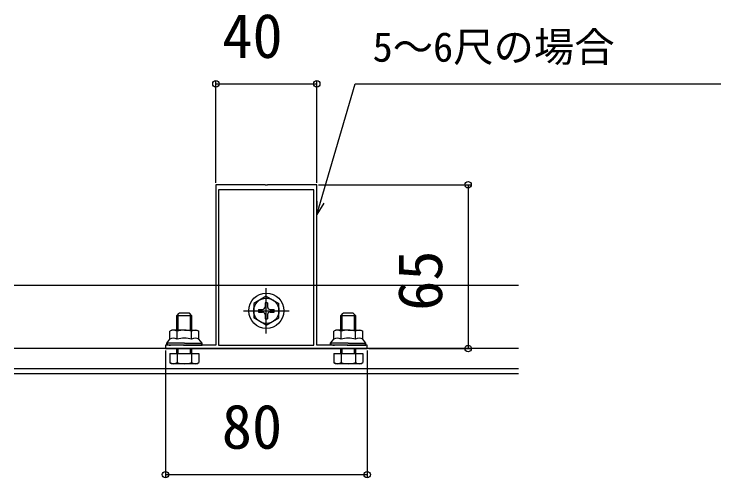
# Model space of a CAD drawing. Units: millimetres, scale not verified. Extents: x -1050 to 1050, y -1570 to 1562.
# Drawn here: x 85 to 365.2, y 60.2 to 244.2 of the extents above; entities that cross this region are included whole.
import ezdxf
from ezdxf.enums import TextEntityAlignment as Align

# ---------------------------------------------------------------- set-up
doc = ezdxf.new("R2010")
doc.units = ezdxf.units.MM
doc.header["$LTSCALE"] = 8
for name, color, linetype in [('0-2_YKK_11', 7, 'Continuous'), ('0-3_YKK_12', 2, 'Continuous'), ('0-4_YKK_13', 4, 'Continuous'), ('0-5_YKK_D', 6, 'Continuous')]:
    doc.layers.add(name, color=color, linetype=linetype)
doc.styles.add('ＭＳ ゴシック', font='')
doc.styles.get('ＭＳ ゴシック').set_extended_font_data('MS Gothic')

msp = doc.modelspace()

# ---------------------------------------------------------------- linework, layer by layer
at = {"layer": '0-2_YKK_11'}
for points in [[(145, 111.5), (225, 111.5), (225, 112.8), (217.958, 112.8), (217.775, 112.68), (217.225, 112.68), (217.042, 112.8), (205, 112.8), (205, 176.5), (185.458, 176.5), (185.275, 176.38), (184.725, 176.38), (184.542, 176.5), (165, 176.5), (165, 112.8), (152.958, 112.8), (152.775, 112.68), (152.225, 112.68), (152.042, 112.8), (145, 112.8)], [(203.9, 112.8), (203.9, 174.5), (166.1, 174.5), (166.1, 112.8)]]:
    msp.add_lwpolyline(points, close=True, dxfattribs=at)
at = {"layer": '0-3_YKK_12'}
for p, q in [((285, 136.5), (85, 136.5)), ((285, 111.5), (85, 111.5)), ((285, 103.5), (85, 103.5)), ((285, 101.5), (85, 101.5))]:
    msp.add_line(p, q, dxfattribs=at)
at = {"layer": '0-4_YKK_13'}
for p, q in [((185, 117.5), (185, 135.5)), ((185, 132.25), (180, 129.363)), ((185, 132.25), (190, 129.363)), ((180, 129.363), (180, 123.637)), ((184.5, 129.65), (184.5, 128)), ((185.5, 129.65), (184.5, 129.65)), ((185.5, 129.65), (185.5, 128)), ((190, 123.637), (190, 129.363)), ((176, 126.5), (194, 126.5)), ((181.85, 127), (183.5, 127)), ((181.85, 127), (181.85, 126)), ((186.5, 127), (188.15, 127)), ((188.15, 126), (188.15, 127)), ((155.5, 124.5), (149.5, 124.5)), ((150.04, 118.8), (150.04, 125.04)), ((154.96, 118.8), (154.96, 125.04)), ((185, 120.75), (180, 123.637)), ((181.85, 126), (183.5, 126)), ((184.5, 125), (184.5, 123.35)), ((184.5, 123.35), (185.5, 123.35)), ((185, 120.75), (190, 123.637)), ((185.5, 125), (185.5, 123.35)), ((186.5, 126), (188.15, 126)), ((220.5, 124.5), (214.5, 124.5)), ((215.04, 118.8), (215.04, 125.04)), ((219.96, 118.8), (219.96, 125.04)), ((147.5, 118.8), (146.726, 118.353)), ((146.726, 115.2), (146.726, 118.353)), ((152.5, 118.8), (147.5, 118.8)), ((149.613, 115.2), (149.613, 118.353)), ((152.5, 118.8), (157.5, 118.8)), ((155.387, 115.2), (155.387, 118.353)), ((157.5, 118.8), (158.274, 118.353)), ((158.274, 115.2), (158.274, 118.353)), ((212.5, 118.8), (211.726, 118.353)), ((211.726, 115.2), (211.726, 118.353)), ((217.5, 118.8), (212.5, 118.8)), ((214.613, 115.2), (214.613, 118.353)), ((217.5, 118.8), (222.5, 118.8)), ((220.387, 115.2), (220.387, 118.353)), ((222.5, 118.8), (223.274, 118.353)), ((223.274, 115.2), (223.274, 118.353)), ((145.5, 112.8), (145.5, 113.6)), ((152.5, 112.8), (145.5, 112.8)), ((152.5, 112.8), (159.5, 112.8)), ((159.5, 112.8), (159.5, 113.6)), ((210.5, 112.8), (210.5, 113.6)), ((217.5, 112.8), (210.5, 112.8)), ((217.5, 112.8), (224.5, 112.8)), ((224.5, 112.8), (224.5, 113.6)), ((146.726, 109.5), (146.726, 105.946)), ((149.5, 109.5), (149.5, 111.5)), ((149.613, 109.5), (149.613, 105.946)), ((150.04, 109.5), (150.04, 111.5)), ((154.96, 109.5), (154.96, 111.5)), ((155.387, 109.5), (155.387, 105.946)), ((155.5, 109.5), (155.5, 111.5)), ((211.726, 109.5), (211.726, 105.946)), ((214.5, 109.5), (214.5, 111.5)), ((214.613, 109.5), (214.613, 105.946)), ((215.04, 109.5), (215.04, 111.5)), ((219.96, 109.5), (219.96, 111.5)), ((220.387, 109.5), (220.387, 105.946)), ((220.5, 109.5), (220.5, 111.5)), ((147.5, 105.5), (146.726, 105.946)), ((157.5, 105.5), (147.5, 105.5)), ((157.5, 105.5), (158.274, 105.946)), ((212.5, 105.5), (211.726, 105.946)), ((222.5, 105.5), (212.5, 105.5)), ((222.5, 105.5), (223.274, 105.946))]:
    msp.add_line(p, q, dxfattribs=at)
for points in [[(149.5, 118.8), (149.5, 124.5), (150.5, 125.5)], [(155.5, 118.8), (155.5, 124.5), (154.5, 125.5), (150.5, 125.5)], [(214.5, 118.8), (214.5, 124.5), (215.5, 125.5)], [(220.5, 118.8), (220.5, 124.5), (219.5, 125.5), (215.5, 125.5)], [(152.5, 113.6), (145.5, 113.6), (146.726, 115.2)], [(152.5, 113.6), (159.5, 113.6), (158.274, 115.2)], [(217.5, 113.6), (210.5, 113.6), (211.726, 115.2)], [(217.5, 113.6), (224.5, 113.6), (223.274, 115.2)], [(146.726, 109.5), (158.274, 109.5), (158.274, 105.946)], [(211.726, 109.5), (223.274, 109.5), (223.274, 105.946)]]:
    msp.add_lwpolyline(points, dxfattribs=at)
for radius in [7, 5]:
    msp.add_circle((185, 126.5), radius, dxfattribs=at)
for centre, radius, start, end in [((183.5, 128), 1, 270, 0), ((186.5, 128), 1, 180, 270), ((183.5, 125), 1, 0, 90), ((186.5, 125), 1, 90, 180), ((148.17, 116.244), 2.556, 55.61575, 124.38425), ((152.5, 109.246), 9.553, 90, 107.58795), ((152.5, 109.246), 9.553, 72.41205, 90), ((156.83, 116.244), 2.556, 55.61575, 124.38425), ((213.17, 116.244), 2.556, 55.61575, 124.38425), ((217.5, 109.246), 9.553, 90, 107.58795), ((217.5, 109.246), 9.553, 72.41205, 90), ((221.83, 116.244), 2.556, 55.61575, 124.38425), ((148.17, 113.091), 2.556, 55.61575, 124.38425), ((152.5, 106.093), 9.553, 90, 107.58795), ((152.5, 106.093), 9.553, 72.41205, 90), ((156.83, 113.091), 2.556, 55.61575, 124.38425), ((213.17, 113.091), 2.556, 55.61575, 124.38425), ((217.5, 106.093), 9.553, 90, 107.58795), ((217.5, 106.093), 9.553, 72.41205, 90), ((221.83, 113.091), 2.556, 55.61575, 124.38425), ((148.17, 108.056), 2.556, 235.61575, 304.38425), ((152.5, 115.053), 9.553, 252.41205, 287.58795), ((156.83, 108.056), 2.556, 235.61575, 304.38425), ((213.17, 108.056), 2.556, 235.61575, 304.38425), ((217.5, 115.053), 9.553, 252.41205, 287.58795), ((221.83, 108.056), 2.556, 235.61575, 304.38425)]:
    msp.add_arc(centre, radius, start, end, dxfattribs=at)
for centre, start_param, end_param in [((147, 113.6), 3.1415927, 4.712389), ((158, 113.6), 4.712389, 6.2831853), ((212, 113.6), 3.1415927, 4.712389), ((223, 113.6), 4.712389, 6.2831853)]:
    msp.add_ellipse(centre, major_axis=(1.5, 0), ratio=0.533333, start_param=start_param, end_param=end_param, dxfattribs=at)
at = {"layer": '0-5_YKK_D'}
for p, q in [((165, 177.2), (165, 217.5)), ((165, 216.5), (205, 216.5)), ((205, 177.2), (205, 217.5)), ((205.7, 176.5), (266, 176.5)), ((265, 176.5), (265, 111.5)), ((145, 110.8), (145, 60.5)), ((225, 110.8), (225, 60.5)), ((225.7, 111.5), (266, 111.5)), ((145, 61.5), (225, 61.5))]:
    msp.add_line(p, q, dxfattribs=at)
for points in [[(205, 164.716), (206.439, 169.609), (220.231, 216.5), (365.24, 216.5)], [(207.75, 169.223), (205, 164.716), (205.128, 169.994)]]:
    msp.add_lwpolyline(points, dxfattribs=at)
for centre in [(165, 216.5), (205, 216.5), (265, 176.5), (265, 111.5), (145, 61.5), (225, 61.5)]:
    msp.add_circle(centre, 1.275, dxfattribs=at)

# ---------------------------------------------------------------- texts
at = {"layer": '0-5_YKK_D', "style": 'ＭＳ ゴシック'}
for s, height, p in [('40', 17.6, (167.545, 221.5)), ('5～6尺の場合', 11.73, (227.149, 221.773)), ('80', 17.6, (167.341, 66.5))]:
    msp.add_text(s, height=height, dxfattribs=at).set_placement(p, align=Align.BOTTOM_LEFT)
msp.add_text('65', height=17.6, rotation=90, dxfattribs=at).set_placement((260, 126.477), align=Align.BOTTOM_LEFT)

doc.saveas('drawing.dxf')
